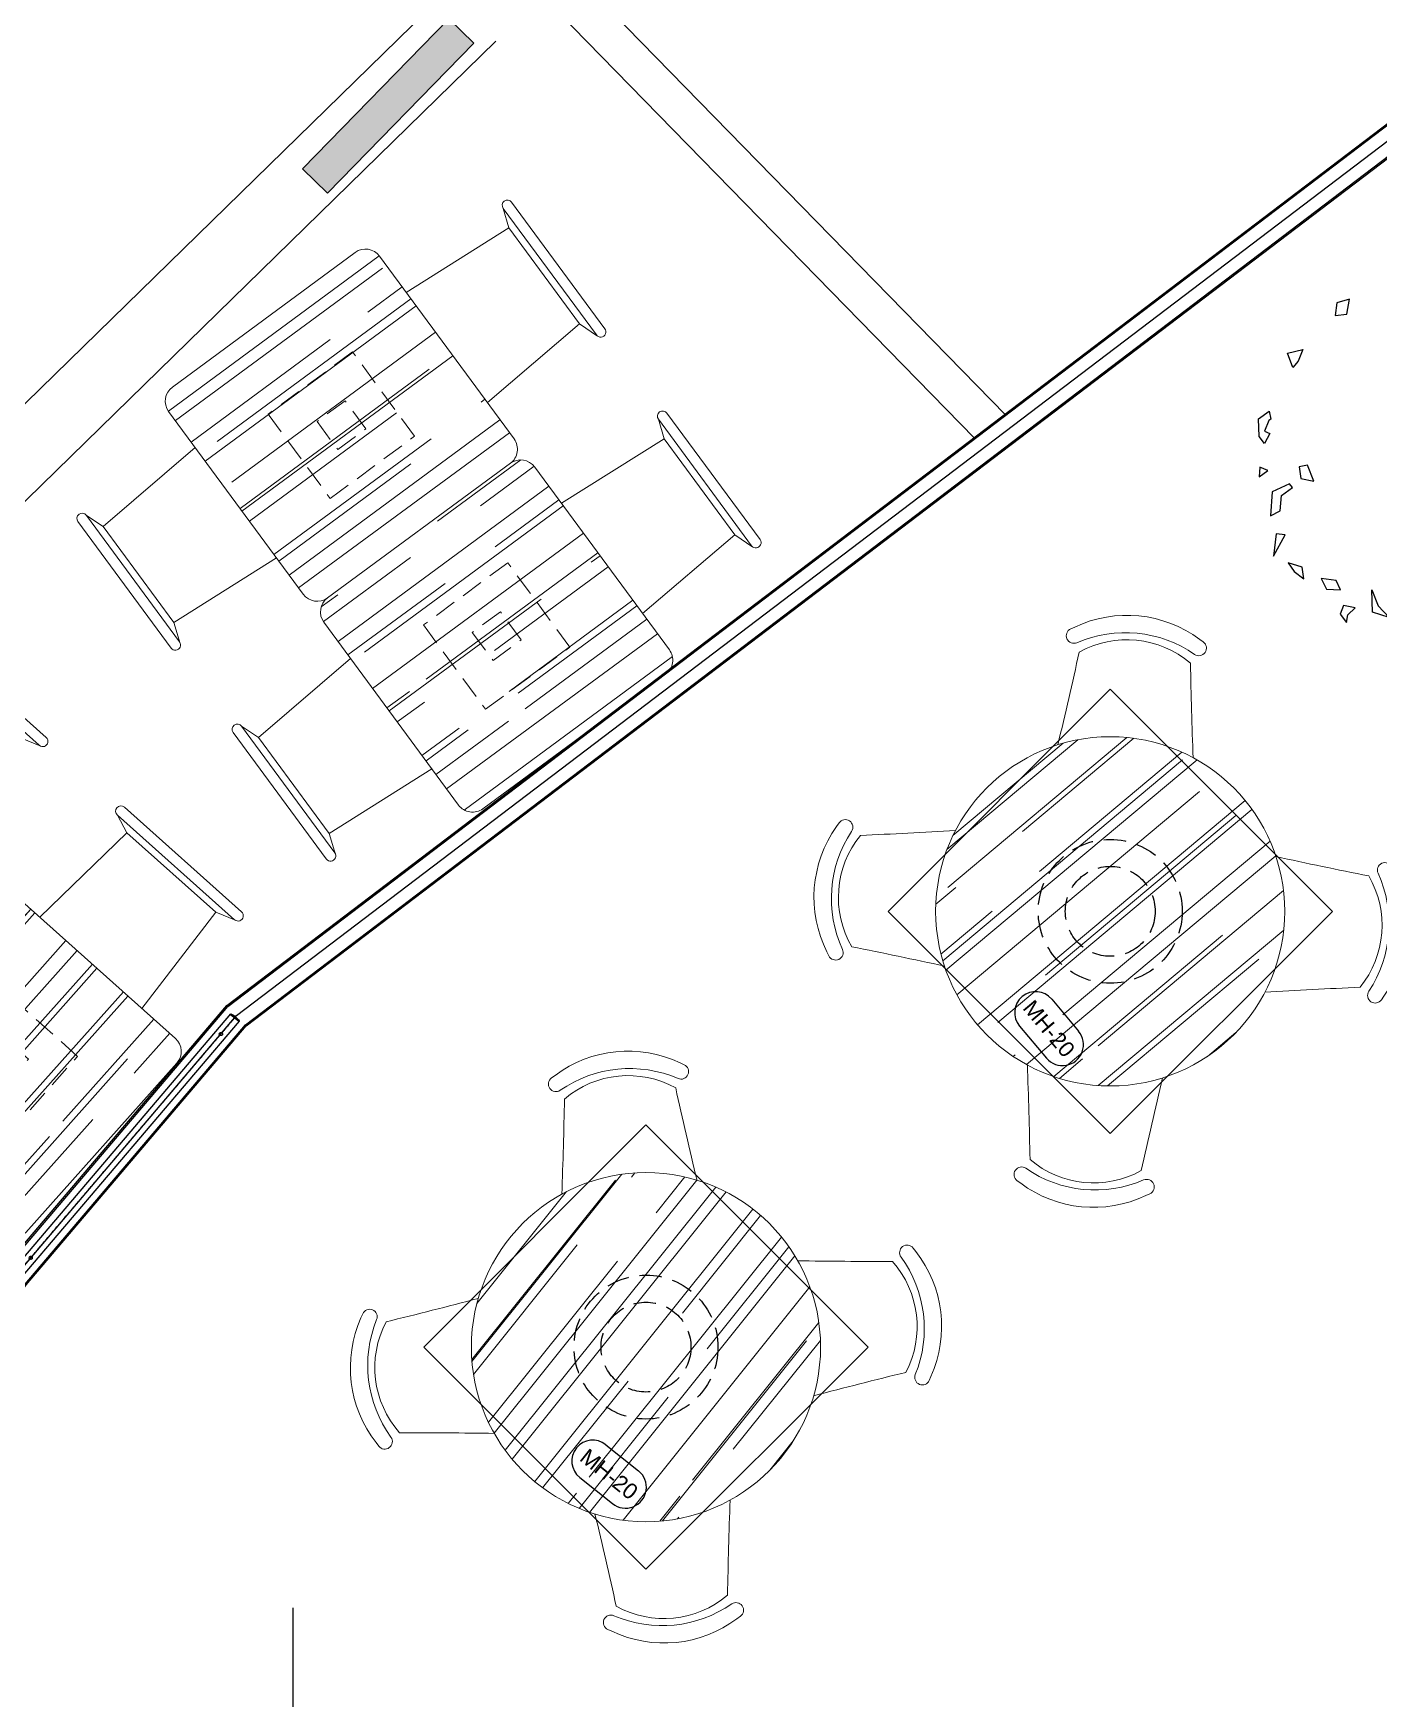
# Model space of a CAD drawing. Header units: millimetres. Extents: x 0 to 45949, y -31098 to 10954.
# Drawn here: x 33967 to 34352.3, y -6550.8 to -6073.8 of the extents above; entities that cross this region are included whole.
import ezdxf
from ezdxf import colors
from ezdxf.entities.mleader import LeaderData, LeaderLine
from ezdxf.enums import TextEntityAlignment as Align
from ezdxf.math import Vec2, Vec3

# ---------------------------------------------------------------- set-up
doc = ezdxf.new("R2010")
doc.units = ezdxf.units.MM
for name, pattern in [('14.022_PLAN_+56.00$0$14.022_A KATLAR$0$DASHED2', [0.375, 0.25, -0.125]), ('14.022_PLAN_+56.00$0$14.022_A KATLAR$0$MITTELLINIE', [0.6000000000000001, 0.5, -0.05, 0, -0.05]), ('14.022_TASIYICI_+56.00$0$DUZ', [0]), ('ACAD_ISO02W100', [15, 12, -3]), ('FP-M3-B5-GF$0$FP-M3-B5-GF$0$HIDDEN', [9.524999999999995, 6.349999999999998, -3.174999999999998])]:
    doc.linetypes.add(name, pattern=pattern)
for name, color, linetype in [('14.022_PLAN_+56.00$0$14.022_A KATLAR$0$3-0PN-GLS', 252, 'Continuous'), ('14.022_PLAN_+56.00$0$14.022_A KATLAR$0$Duenn', 252, 'Continuous'), ('14.022_PLAN_+56.00$0$14.022_A KATLAR$0$KAYAR-KAPI-CAM-İZİ', 130, '14.022_PLAN_+56.00$0$14.022_A KATLAR$0$DASHED2'), ('14.022_PLAN_+56.00$0$14.022_A KATLAR$0$Mittellinie', 252, '14.022_PLAN_+56.00$0$14.022_A KATLAR$0$MITTELLINIE'), ('14.022_TASIYICI_+56.00$0$YPM_STR_BA', 252, '14.022_TASIYICI_+56.00$0$DUZ'), ('14.022_TASIYICI_+56.00$0$YPM_STR_BAT', 252, 'Continuous'), ('A绿-1', 94, 'Continuous'), ('TARAMA', 252, 'Continuous')]:
    doc.layers.add(name, color=color, linetype=linetype)
doc.layers.add('14.022_TASIYICI_+56.00$0$YPM_STR_CROSS', color=252, linetype='Continuous', plot=False)
doc.layers.add('A_ALAN_BRUT', color=252, linetype='Continuous', lineweight=9)
doc.layers.add('MOBİLYA TEFRİŞ', color=35, linetype='Continuous', lineweight=15)
doc.styles.get("Standard").update_dxf_attribs({"font": 'arial.ttf'})

# ---------------------------------------------------------------- blocks, each defined once
blk = doc.blocks.new('971')
at = {"layer": '14.022_PLAN_+56.00$0$14.022_A KATLAR$0$3-0PN-GLS'}
blk.add_lwpolyline([(76661.80623069407, 17776.00557692619, -0.3320587523169231), (76661.8541650706, 17776.04135788766), (76758.40404545276, 17776.04134474825, -0.3320587523168907), (76758.45198153843, 17776.00556607669, -0.1451998767449979), (76758.45205626002, 17772.87712571057, -0.3320587523168909), (76758.40412188355, 17772.84134474917), (76661.85424150129, 17772.84135788853, -0.3320587523169245), (76661.8063054156, 17772.87713656012, -0.145199876744998)], format="xyb", close=True, dxfattribs=at)
at = {"layer": '14.022_PLAN_+56.00$0$14.022_A KATLAR$0$Duenn'}
for p, q in [((76662.02910526154, 17776.041362066), (76662.02918169231, 17772.84136206693)), ((76758.2291816925, 17772.84134057079), (76758.22910526172, 17776.04134056988))]:
    blk.add_line(p, q, dxfattribs=at)
at = {"layer": '14.022_PLAN_+56.00$0$14.022_A KATLAR$0$KAYAR-KAPI-CAM-İZİ', "lineweight": 25}
blk.add_point((76662.02914349886, 17774.44862895447), dxfattribs=at)
at = {"layer": '14.022_PLAN_+56.00$0$14.022_A KATLAR$0$Mittellinie'}
blk.add_line((76661.57914347707, 17774.4413513184), (76758.67914347707, 17774.44135131842), dxfattribs=at)
for centre in [(76668.07914347528, 17774.44150656839), (76752.17914347889, 17774.44119606844)]:
    blk.add_circle(centre, 0.45, dxfattribs=at)
blk = doc.blocks.new('xcvb')
at = {"layer": 'MOBİLYA TEFRİŞ', "linetype": 'Continuous'}
h = blk.add_hatch(dxfattribs=at)
h.set_pattern_fill('AR-RROOF', color=256, scale=0.7, angle=90)
h.set_pattern_definition([(90, (0, 0), (-17.77999999999999, 39.116), [266.7, -35.56, 88.89999999999999, -17.78]), (90, (-8.889999999999997, 23.6474), (-23.6474, -17.78), [53.34, -5.867399999999999, 106.68, -13.335]), (90, (-15.113, 8.89), (-11.91259999999999, 92.456), [142.24, -24.892, 71.11999999999999, -17.78])])
edge = h.paths.add_edge_path()
edge.add_arc((12122.84749945183, 1624.038697457756), 5, 180, 270)
edge.add_line((12122.84749945183, 1619.038697457756), (12187.84749945183, 1619.038697457756))
edge.add_arc((12187.84749945183, 1624.038697457756), 5, 270, 360)
edge.add_line((12192.84749945183, 1624.038697457756), (12192.84749945183, 1689.038697457756))
edge.add_arc((12187.84749945183, 1689.038697457756), 5, 0, 90)
edge.add_line((12187.84749945183, 1694.038697457756), (12122.84749945183, 1694.038697457756))
edge.add_arc((12122.84749945183, 1689.038697457756), 5, 90, 180)
edge.add_line((12117.84749945183, 1689.038697457756), (12117.84749945183, 1624.038697457756))
at = {"color": 252, "linetype": 'FP-M3-B5-GF$0$FP-M3-B5-GF$0$HIDDEN'}
for points in [[(12140.36154391376, 1641.538697457756), (12170.36154391376, 1641.538697457756), (12170.36154391376, 1671.538697457756), (12140.36154391376, 1671.538697457756)], [(12150.38027425037, 1651.548073594488), (12160.38027425037, 1651.548073594488), (12160.38027425037, 1661.548073594488), (12150.38027425037, 1661.548073594488)]]:
    blk.add_lwpolyline(points, close=True, dxfattribs=at)
at = {"layer": 'MOBİLYA TEFRİŞ'}
blk.add_lwpolyline([(12117.84749945183, 1624.038697457756, 0.414213562373095), (12122.84749945183, 1619.038697457756), (12187.84749945183, 1619.038697457756, 0.414213562373095), (12192.84749945183, 1624.038697457756), (12192.84749945183, 1689.038697457756, 0.414213562373095), (12187.84749945183, 1694.038697457756), (12122.84749945183, 1694.038697457756, 0.414213562373095), (12117.84749945183, 1689.038697457756)], format="xyb", close=True, dxfattribs=at)
blk = doc.blocks.new('MEŞE+GİYDİRME 75')
at = {"layer": 'MOBİLYA TEFRİŞ', "color": 252}
for p, q in [((19577.7277836683, 2823.686017501672), (19532.7277836683, 2823.686017501672)), ((19532.7277836683, 2823.686017501672), (19577.7277836683, 2823.686017501672)), ((19532.7277836683, 2820.686017501672), (19577.7277836683, 2820.686017501672)), ((19532.7277836683, 2820.686017501672), (19532.7277836683, 2820.686017501672)), ((19538.15904967556, 2818.686017501672), (19532.7277836683, 2820.686017501672)), ((19572.29651766103, 2818.686017501672), (19578.22540038054, 2820.770963577717)), ((19535.62097111194, 2784.051445854664), (19538.15904967556, 2818.686017501672)), ((19538.15904967556, 2818.686017501672), (19572.29651766103, 2818.686017501672)), ((19574.83459622466, 2784.051445854665), (19572.29651766103, 2818.686017501672)), ((19535.62097111194, 2709.051445854665), (19538.15904967556, 2674.416874207657)), ((19574.83459622466, 2709.051445854665), (19572.29651766103, 2674.416874207657)), ((19538.15904967556, 2674.416874207657), (19532.7277836683, 2672.416874207657)), ((19532.7277836683, 2672.416874207657), (19577.7277836683, 2672.416874207657)), ((19532.7277836683, 2672.416874207657), (19532.7277836683, 2672.416874207657)), ((19538.15904967556, 2674.416874207657), (19572.29651766103, 2674.416874207657)), ((19572.29651766103, 2674.416874207657), (19578.22540038054, 2672.331928131612)), ((19577.7277836683, 2669.416874207657), (19532.7277836683, 2669.416874207657)), ((19532.7277836683, 2669.416874207657), (19577.7277836683, 2669.416874207657))]:
    blk.add_line(p, q, dxfattribs=at)
for centre, start, end in [((19532.7277836683, 2822.186017501672), 90, 270), ((19577.7277836683, 2822.186017501672), 270, 90), ((19532.7277836683, 2670.916874207657), 90, 270), ((19577.7277836683, 2670.916874207657), 270, 90)]:
    blk.add_arc(centre, 1.5, start, end, dxfattribs=at)
at = {"color": 1, "linetype": 'ACAD_ISO02W100', "lineweight": 100}
blk.add_blockref('xcvb', (7399.88028421647, 1090.012748396909), dxfattribs=at)
blk = doc.blocks.new('_TagSlot')
at = {"color": 0, "linetype": 'ByBlock', "lineweight": -2, "transparency": 16777216}
for p, q in [((-4, 4), (4, 4)), ((-4, -4), (4, -4))]:
    blk.add_line(p, q, dxfattribs=at)
for centre, start, end in [((-4, 0), 90, 270), ((4, 0), 270, 90)]:
    blk.add_arc(centre, 4, start, end, dxfattribs=at)
at = {"layer": 'MOBİLYA TEFRİŞ', "color": 0, "transparency": 16777216}
blk.add_attdef('TAGNUMBER', text='', height=3, dxfattribs=at).set_placement((0, -1.5), align=Align.CENTER)
blk = doc.blocks.new('ghh')
at = {"layer": 'MOBİLYA TEFRİŞ'}
for p, q in [((172334.053970206, -96715.03459388381), (172334.3787411564, -96713.82609661158)), ((172307.3538180379, -96740.77691794396), (172308.5632024908, -96740.45546643557))]:
    blk.add_line(p, q, dxfattribs=at)
for centre, radius, start, end in [((173829.4363318606, -95536.5716787008), 1906.741002341283, 217.219831617835, 218.0385879401357), ((172300.0539123537, -96706.43191604232), 28.10000000000982, 280.213291007744, 349.6293895528012), ((172332.2886318343, -96713.26440168137), 2.164268507541633, 344.9577604366904, 163.9759459425896), ((172296.6644626801, -96703.03314701363), 34.90000000001282, 285.8667360843138, 343.9759442824517), ((172300.1951394235, -96706.5735314185), 34.90000000001918, 283.8731182867847, 345.9695622737802), ((171125.9988002909, -98232.59643989084), 1906.741002342591, 51.80409262048045, 52.62122917587266), ((172306.7978641192, -96738.68527423314), 2.164268507548997, 105.8667377439555, 284.8849020525477)]:
    blk.add_arc(centre, radius, start, end, dxfattribs=at)
blk = doc.blocks.new('011')
at = {"layer": 'A绿-1', "color": 0}
for p, q in [((-233.4399849270121, 983.3385487060259), (-145.2215263192193, 974.6547489183504)), ((-182.3531852353481, 943.765363077815), (-233.4399849270121, 983.3385487060259)), ((-145.2215263192193, 974.6547489183504), (-102.9837694318849, 912.5689595050972)), ((-5.440842659852933, 991.1887462901577), (15.04766537802061, 1022.121990965057)), ((47.27917163376696, 976.9645646995705), (-5.440842659852933, 991.1887462901577)), ((15.04766537802061, 1022.121990965057), (67.76774634054163, 1007.897978992623)), ((67.76774634054163, 1007.897978992623), (47.27917163376696, 976.9645646995705)), ((256.4231476786081, 979.2304716446815), (225.4524851836031, 900.4353828600033)), ((284.7058412969927, 987.6070274134618), (256.4231476786081, 979.2304716446815)), ((371.8699091307935, 933.8537515949429), (284.7058412969927, 987.6070274134618)), ((-160.1282021785155, 915.5366029160796), (-182.3531852353481, 943.765363077815)), ((-102.9837694318849, 912.5689595050972), (-160.1282021785155, 915.5366029160796)), ((25.15727937576594, 920.6823826559521), (141.1829252006137, 855.5849709932008)), ((104.0513341316837, 824.695558485073), (25.15727937576594, 920.6823826559521)), ((225.4524851836031, 900.4353828600033), (251.5229695754242, 903.1836695389502)), ((251.5229695754242, 903.1836695389502), (283.6514856248978, 942.5373417631417)), ((283.6514856248978, 942.5373417631417), (332.5262275681016, 897.3360233287312)), ((332.5262275681016, 897.3360233287312), (371.8699091307935, 933.8537515949429)), ((-602.1712792683975, 829.3738058972085), (-612.0744391009794, 761.7912268396176)), ((-536.1780762847629, 848.9190692272896), (-602.1712792683975, 829.3738058972085)), ((-550.5058241885272, 770.0800186590495), (-536.1780762847629, 848.9190692272896)), ((156.2956752803875, 745.6810789671945), (104.0513341316837, 824.695558485073)), ((141.1829252006137, 855.5849709932008), (156.2956752803875, 745.6810789671945)), ((577.374584756908, 736.1203280503687), (601.1300308532082, 817.7513807937066)), ((601.1300308532082, 817.7513807937066), (656.0620847551618, 809.1555349618575)), ((656.0620847551618, 809.1555349618575), (678.8660624365439, 761.2060398522663)), ((-612.0744391009794, 761.7912268396176), (-550.5058241885272, 770.0800186590495)), ((414.2111650788574, 787.2566636851479), (374.2881326935021, 770.4598103715834)), ((374.2881326935021, 770.4598103715834), (382.661507959303, 728.182309848271)), ((382.661507959303, 728.182309848271), (414.2111650788574, 787.2566636851479)), ((605.1816725596436, 679.7063636052262), (577.374584756908, 736.1203280503687)), ((685.0268892395543, 713.3004035770828), (605.1816725596436, 679.7063636052262)), ((678.8660624365439, 761.2060398522663), (685.0268892395543, 713.3004035770828)), ((464.2432359384838, 702.61393907827), (539.1886391942389, 660.1610336061858)), ((529.8641347498051, 572.857852938665), (464.2432359384838, 702.61393907827)), ((539.1886391942389, 660.1610336061858), (571.5234058669885, 530.4925984663932)), ((-865.3590016500675, 562.4499127148192), (-782.7228640745743, 581.9512651467703)), ((-836.9730688402778, 486.3153308762703), (-865.3590016500675, 562.4499127148192)), ((-782.7228640745743, 581.9512651467703), (-807.0569388914737, 520.0408818606229)), ((571.5234058669885, 530.4925984663932), (529.8641347498051, 572.857852938665)), ((688.4999422268593, 594.9761576166966), (672.4357193040196, 575.299111885095)), ((672.4357193040196, 575.299111885095), (699.0852904320345, 558.3268232340051)), ((699.0852904320345, 558.3268232340051), (688.4999422268593, 594.9761576166966)), ((834.4340150886565, 546.0302110078519), (797.0371765935561, 457.1756295871528)), ((868.2510056218598, 468.4137482557562), (834.4340150886565, 546.0302110078519)), ((-807.0569388914737, 520.0408818606229), (-836.9730688402778, 486.3153308762703)), ((797.0371765935561, 457.1756295871528), (844.6525115933619, 444.9388637827651)), ((844.6525115933619, 444.9388637827651), (842.6540048587485, 391.2968664445361)), ((918.4204725606251, 430.9043880565368), (868.2510056218598, 468.4137482557562)), ((395.8716344849672, 359.1170031598922), (428.5791112352745, 378.7499537699769)), ((439.743114828656, 322.3800177774028), (395.8716344849672, 359.1170031598922)), ((422.4179451959208, 426.6557233830717), (490.7265511541045, 367.3180773105632)), ((428.5791112352745, 378.7499537699769), (422.4179451959208, 426.6557233830717)), ((490.7265511541045, 367.3180773105632), (439.743114828656, 322.3800177774028)), ((719.2014276286936, 439.958548821116), (700.4493946098373, 349.8632993095307)), ((762.5971737648943, 338.4312895121511), (719.2014276286936, 439.958548821116)), ((842.6540048587485, 391.2968664445361), (918.4204725606251, 430.9043880565368)), ((978.8921690443531, 362.8035186201087), (902.3462479969603, 351.3401107264508)), ((941.133339775668, 242.9072554174272), (978.8921690443531, 362.8035186201087)), ((700.4493946098373, 349.8632993095307), (762.5971737648943, 338.4312895121511)), ((843.3488770733238, 292.6532480830865), (827.2748887966736, 213.0890737022019)), ((869.9195774163236, 231.66930636693), (843.3488770733238, 292.6532480830865)), ((902.3462479969603, 351.3401107264508), (897.9323111988488, 303.2422870668634)), ((897.9323111988488, 303.2422870668634), (941.133339775668, 242.9072554174272)), ((-1019.157868248527, 213.5437860881575), (-960.9589792373008, 255.6459846118087)), ((-1014.051600659266, 120.5685441653986), (-1019.157868248527, 213.5437860881575)), ((-964.2258143465151, 204.9479402563011), (-986.347639935615, 148.6659278308362)), ((-952.585943207785, 213.3686174264512), (-964.2258143465151, 204.9479402563011)), ((-960.9589792373008, 255.6459846118087), (-952.585943207785, 213.3686174264512)), ((667.3697166364291, 180.9287629426472), (631.2924473158782, 195.1090494186283)), ((631.2924473158782, 195.1090494186283), (639.086827957246, 172.552283843168)), ((639.086827957246, 172.552283843168), (667.3697166364291, 180.9287629426472)), ((827.2748887966736, 213.0890737022019), (889.5214334920165, 147.8596569203219)), ((903.4586857326212, 193.5104605775705), (869.9195774163236, 231.66930636693)), ((889.5214334920165, 147.8596569203219), (903.4586857326212, 193.5104605775705)), ((967.7040401186096, 181.9233137012343), (951.3514607638353, 141.8164474355217)), ((1005.934422315273, 152.4052805208994), (967.7040401186096, 181.9233137012343)), ((-986.8232711938326, 83.87541761730608), (-1014.051600659266, 120.5685441653986)), ((-957.485926250054, 137.3217386514225), (-986.8232711938326, 83.87541761730608)), ((-986.347639935615, 148.6659278308362), (-957.485926250054, 137.3217386514225)), ((835.2166571135749, 97.81347943953006), (785.6034271827084, 56.40781161170162)), ((893.0497071963619, -15.51413062696156), (835.2166571135749, 97.81347943953006)), ((951.3514607638353, 141.8164474355217), (977.6437396468245, 120.2897471655378)), ((975.6453358613071, 66.64751354019972), (1030.089559256914, 96.96517324708111)), ((977.6437396468245, 120.2897471655378), (1005.934422315273, 152.4052805208994)), ((1030.089559256914, 96.96517324708111), (1018.846328157873, 6.312887796018913)), ((-0.9359253415022977, 27.75362535876775), (-2.569464667758439, 2.404592296959891)), ((-2.569464667758439, 2.404592296959891), (23.50116154295392, 5.153214878770086)), ((20.13149555062409, 38.96622597266105), (-0.9359253415022977, 27.75362535876775)), ((23.50116154295392, 5.153214878770086), (20.13149555062409, 38.96622597266105)), ((360.7862681191182, 15.5321799546), (418.9851371296099, 57.63432759283023)), ((388.5932816403219, -40.88147526765533), (360.7862681191182, 15.5321799546)), ((447.8468508151709, 46.29013841341293), (404.0785842202022, -1.484003811085131)), ((418.9851371296099, 57.63432759283023), (447.8468508151709, 46.29013841341293)), ((593.2097755040159, 34.63878002378624), (592.1552496246877, -10.43074081470331)), ((614.2771285489434, 45.85140730526837), (593.2097755040159, 34.63878002378624)), ((634.868877003144, -7.726407779533474), (614.2771285489434, 45.85140730526837)), ((785.6034271827084, 56.40781161170162), (783.8833285743021, -36.69146109635403)), ((833.7746170070604, -34.74345993838506), (843.0194509875146, 2.266608849153272)), ((843.0194509875146, 2.266608849153272), (893.0497071963619, -15.51413062696156)), ((947.3544472945505, 34.53245275904555), (949.4918618031661, 68.44555680687336)), ((1018.846328157873, 6.312887796018913), (947.3544472945505, 34.53245275904555)), ((949.4918618031661, 68.44555680687336), (975.6453358613071, 66.64751354019972)), ((-1011.632937267714, -42.8253741115077), (-1014.899705707969, -93.52324884891277)), ((-1014.899705707969, -93.52324884891277), (-968.3404515484581, -59.8416245461558)), ((-968.3404515484581, -59.8416245461558), (-1011.632937267714, -42.8253741115077)), ((-757.5632184970309, -32.22673023065727), (-802.4891551053734, -40.55958678285242)), ((-802.4891551053734, -40.55958678285242), (-793.5371244513663, -102.5576889160511)), ((-724.1738926104154, -116.8255597228926), (-757.5632184970309, -32.22673023065727)), ((415.8215557705262, -77.57474259881565), (388.5932816403219, -40.88147526765533)), ((404.0785842202022, -1.484003811085131), (415.8215557705262, -77.57474259881565)), ((592.1552496246877, -10.43074081470331), (634.868877003144, -7.726407779533474)), ((783.8833285743021, -36.69146109635403), (833.7746170070604, -34.74345993838506)), ((860.2058836667566, -75.9988499570245), (843.8533509802073, -116.1055974900519)), ((917.4827367429389, -110.4113302255646), (860.2058836667566, -75.9988499570245)), ((948.1886531890486, -83.83997172714953), (966.8174985455116, -29.54853968424868)), ((971.9267667985405, -80.09416241131112), (948.1886531890486, -83.83997172714953)), ((966.8174985455116, -29.54853968424868), (1043.418335093127, -108.313526189173)), ((1000.634589082096, -107.1647480091051), (971.9267667985405, -80.09416241131112)), ((-946.0122747434652, -172.5815632003141), (-954.1787899389747, -299.3262137635393)), ((-854.5271506446297, -130.5672519635737), (-946.0122747434652, -172.5815632003141)), ((-895.5044030073914, -192.433844262574), (-837.3054110470111, -150.331882026032)), ((-837.3054110470111, -150.331882026032), (-854.5271506446297, -130.5672519635737)), ((-793.5371244513663, -102.5576889160511), (-724.1738926104154, -116.8255597228926)), ((282.2017655831878, -142.014206627653), (283.2563981328276, -96.94441440010269)), ((317.7000602799235, -136.473707270361), (282.2017655831878, -142.014206627653)), ((283.2563981328276, -96.94441440010269), (319.3336674533784, -111.1247008760838)), ((319.3336674533784, -111.1247008760838), (317.7000602799235, -136.473707270361)), ((550.1235676648794, -117.3671072011275), (481.3393437822233, -122.8199374185351)), ((481.3393437822233, -122.8199374185351), (516.3620805565151, -182.0697616948346)), ((573.5065333038219, -185.0373542203888), (550.1235676648794, -117.3671072011275)), ((723.1906026948709, -100.921199479686), (677.210079259472, -154.3232337238951)), ((677.210079259472, -154.3232337238951), (687.7955617482658, -190.97272467312)), ((687.7955617482658, -190.97272467312), (767.6405828091083, -157.3786841833498)), ((767.6405828091083, -157.3786841833498), (723.1906026948709, -100.921199479686)), ((843.8533509802073, -116.1055974900519), (891.7465452504694, -167.7995404282447)), ((891.7465452504694, -167.7995404282447), (917.4827367429389, -110.4113302255646)), ((967.5123240918037, -128.1922767783799), (1000.634589082096, -107.1647480091051)), ((1017.681980649417, -165.701652761134), (967.5123240918037, -128.1922767783799)), ((1043.418335093127, -108.313526189173), (1017.681980649417, -165.701652761134)), ((-902.6165952761658, -274.1089921273742), (-895.5044030073914, -192.433844262574)), ((516.3620805565151, -182.0697616948346), (573.5065333038219, -185.0373542203888)), ((687.31971125782, -255.7627962360821), (603.0501361269853, -300.6132217312625)), ((749.4674770790734, -267.1948399571047), (687.31971125782, -255.7627962360821)), ((784.3867438168963, -241.9336904610464), (804.3997339336784, -275.7906676488419)), ((850.9589480918366, -242.109145116985), (784.3867438168963, -241.9336904610464)), ((880.9783251238405, -292.8946369305413), (850.9589480918366, -242.109145116985)), ((1032.874297839648, -203.1499949530844), (943.6015245844028, -239.5361750086413)), ((943.6015245844028, -239.5361750086413), (968.6178224416799, -281.8576169612934)), ((1001.903637344658, -281.9450786492453), (1032.874297839648, -203.1499949530844)), ((-954.1787899389747, -299.3262137635393), (-902.6165952761658, -274.1089921273742)), ((388.3241425484302, -274.6940761655824), (269.7139494012226, -364.5262697285507)), ((273.0837419714662, -398.3395068146201), (361.199006831157, -322.5121281099127)), ((361.199006831157, -322.5121281099127), (413.4433535862481, -401.5264140088111)), ((472.6969047604944, -314.3548461246537), (388.3241425484302, -274.6940761655824)), ((413.4433535862481, -401.5264140088111), (472.6969047604944, -314.3548461246537)), ((603.0501361269853, -300.6132217312625), (609.7899175531347, -368.2396947251545)), ((609.7899175531347, -368.2396947251545), (672.4131650152849, -314.8811106782196)), ((672.4131650152849, -314.8811106782196), (719.6545342114987, -385.4315863957163)), ((719.6545342114987, -385.4315863957163), (782.8567762981402, -351.7937372965898)), ((782.8567762981402, -351.7937372965898), (749.4674770790734, -267.1948399571047)), ((804.3997339336784, -275.7906676488419), (880.9783251238405, -292.8946369305413)), ((968.6178224416799, -281.8576169612934), (929.273831349099, -318.3750864900176)), ((929.273831349099, -318.3750864900176), (1010.855782281607, -343.9433882344747)), ((1010.855782281607, -343.9433882344747), (1001.903637344658, -281.9450786492453)), ((-925.2140521235415, -395.1815147664202), (-938.3840833456488, -513.4617322742924)), ((-938.3840833456488, -513.4617322742924), (-877.4971479512751, -400.9412270214598)), ((-877.4971479512751, -400.9412270214598), (-925.2140521235415, -395.1815147664202)), ((108.2868351240177, -372.5518722614506), (56.7245071232901, -397.7694331338644)), ((56.7245071232901, -397.7694331338644), (57.88215713598765, -437.2107696916137)), ((57.88215713598765, -437.2107696916137), (97.80478361604037, -420.4139526582876)), ((97.80478361604037, -420.4139526582876), (140.5184443289763, -417.7095348140392)), ((140.5184443289763, -417.7095348140392), (108.2868351240177, -372.5518722614506)), ((269.7139494012226, -364.5262697285507), (273.0837419714662, -398.3395068146201)), ((378.5240068457206, -426.7877670466332), (332.543644361489, -480.189890010126)), ((389.688246726233, -483.1576000900677), (378.5240068457206, -426.7877670466332)), ((546.5875125153107, -401.8774601935074), (496.6584657855565, -401.7458474101404)), ((496.6584657855565, -401.7458474101404), (537.738742278365, -424.3903669345673)), ((537.738742278365, -424.3903669345673), (588.2469532506657, -444.242781334724)), ((588.2469532506657, -444.242781334724), (546.5875125153107, -401.8774601935074)), ((792.3874556734809, -433.5124580015618), (790.2784401950776, -523.6519055837634)), ((860.0138799259439, -388.6181736720318), (792.3874556734809, -433.5124580015618)), ((835.6797717745649, -450.5286417672542), (860.0138799259439, -388.6181736720318)), ((906.0975361616584, -419.7269747737701), (893.9820241519483, -492.9376884049743)), ((893.9820241519483, -492.9376884049743), (1005.460862781678, -434.8580514264613)), ((943.2291684102966, -388.8376567804844), (906.0975361616584, -419.7269747737701)), ((1005.460862781678, -434.8580514264613), (943.2291684102966, -388.8376567804844)), ((-286.6182656066376, -444.7540644931323), (-317.1131657194928, -458.7584987803348)), ((-317.1131657194928, -458.7584987803348), (-268.8175473106676, -484.2390315984958)), ((-268.8175473106676, -484.2390315984958), (-286.6182656066376, -444.7540644931323)), ((288.1967023776961, -508.2434815101151), (260.4928083229461, -536.3406955574465)), ((329.855803876766, -550.6086693134857), (288.1967023776961, -508.2434815101151)), ((332.543644361489, -480.189890010126), (403.0645624953322, -533.8995032799794)), ((490.1251651921193, -503.14149393568), (389.688246726233, -483.1576000900677)), ((403.0645624953322, -533.8995032799794), (490.1251651921193, -503.14149393568)), ((652.131104475644, -514.8365596816766), (585.0835118963732, -579.4514953282851)), ((716.4910928572062, -520.6403003892301), (652.131104475644, -514.8365596816766)), ((677.2502488444443, -641.6690671430697), (716.4910928572062, -520.6403003892301)), ((790.2784401950776, -523.6519055837634), (832.4132759016356, -501.2268194606695)), ((832.4132759016356, -501.2268194606695), (835.6797717745649, -450.5286417672542)), ((-786.8602985191974, -573.0186421300314), (-861.2265375323477, -550.2865382746968)), ((-861.2265375323477, -550.2865382746968), (-828.9952675636741, -595.4440674894358)), ((-828.9952675636741, -595.4440674894358), (-777.9081649160362, -635.0169805503465)), ((-777.9081649160362, -635.0169805503465), (-786.8602985191974, -573.0186421300314)), ((-135.5700759008178, -569.1013029438691), (-217.1520062434138, -543.5330484568112)), ((-217.1520062434138, -543.5330484568112), (-181.5504553468782, -622.5034192404673)), ((-76.79242855223129, -546.7199423172206), (-135.5700759008178, -569.1013029438691)), ((-60.04601725685643, -631.2748100258905), (-76.79242855223129, -546.7199423172206)), ((260.4928083229461, -536.3406955574465), (278.2932033087709, -575.8259272298419)), ((278.2932033087709, -575.8259272298419), (329.855803876766, -550.6086693134857)), ((350.4477419497562, -604.1865001818078), (481.3795887031592, -610.1655791692137)), ((377.6759017970762, -640.8795600609446), (350.4477419497562, -604.1865001818078)), ((481.3795887031592, -610.1655791692137), (377.6759017970762, -640.8795600609446)), ((585.0835118963732, -579.4514953282851), (621.739369936171, -613.3525530323168)), ((621.739369936171, -613.3525530323168), (654.4465074501932, -593.7194690842734)), ((654.4465074501932, -593.7194690842734), (677.2502488444443, -641.6690671430697)), ((869.6478559985408, -554.8483091564813), (829.7252295184298, -571.6451261897964)), ((829.7252295184298, -571.6451261897964), (833.0951917068451, -605.4584299448725)), ((833.0951917068451, -605.4584299448725), (875.8087494705687, -602.7537758135659)), ((875.8087494705687, -602.7537758135659), (869.6478559985408, -554.8483091564813)), ((-606.4749696254148, -643.9196744962173), (-685.265693760477, -632.4442784386556)), ((-685.265693760477, -632.4442784386556), (-657.4584059508052, -688.8577340293778)), ((-657.4584059508052, -688.8577340293778), (-583.6709895874374, -691.8695621772276)), ((-583.6709895874374, -691.8695621772276), (-606.4749696254148, -643.9196744962173)), ((-413.7675461183535, -810.6321527520595), (-417.2405809654738, -692.3081097442591)), ((-417.2405809654738, -692.3081097442591), (-383.8514937225846, -776.9066496142659)), ((-181.5504553468782, -622.5034192404673), (-60.04601725685643, -631.2748100258905)), ((196.8146024087328, -634.7689045703701), (89.74118960130727, -631.6694787578708)), ((89.74118960130727, -631.6694787578708), (129.1880152049707, -679.6631052691228)), ((129.1880152049707, -679.6631052691228), (173.5351934759528, -651.6094108199395)), ((173.5351934759528, -651.6094108199395), (267.3358901675674, -688.4780756547552)), ((267.3358901675674, -688.4780756547552), (196.8146024087328, -634.7689045703701)), ((333.9076152013731, -688.6537531708709), (288.0306827523164, -826.5669516775924)), ((377.7790955451201, -725.3907385533603), (333.9076152013731, -688.6537531708709)), ((394.4219071871485, -725.4344640498603), (469.2640500259004, -683.3763606476314)), ((469.2640500259004, -683.3763606476314), (453.8819125264999, -807.285083532388)), ((571.3345889989869, -678.0112141754253), (568.6468818521244, -748.4296542424636)), ((611.2572154789814, -661.2143971420992), (571.3345889989869, -678.0112141754253)), ((627.4243958627922, -726.0486328521292), (611.2572154789814, -661.2143971420992)), ((667.9257444000104, -728.9722478105905), (719.4883449680055, -703.7549898942343)), ((719.4883449680055, -703.7549898942343), (717.9579848778667, -813.6150390863841)), ((751.0378991383477, -644.6803997702955), (776.5295839665341, -622.2114548127865)), ((781.6358515557949, -715.186696735549), (751.0378991383477, -644.6803997702955)), ((776.5295839665341, -622.2114548127865), (793.7515598512255, -641.9759819260435)), ((853.6867905435502, -659.036127475294), (781.6358515557949, -715.186696735549)), ((793.7515598512255, -641.9759819260435), (853.6867905435502, -659.036127475294)), ((-566.9246303558466, -776.4242135994828), (-584.6222374987556, -821.4501966997559)), ((-504.776968755119, -787.8563730143214), (-566.9246303558466, -776.4242135994828)), ((-544.120702381595, -824.373884994071), (-504.776968755119, -787.8563730143214)), ((-383.8514937225846, -776.9066496142659), (-324.9703303514398, -839.0365941510463)), ((-230.6943392812391, -811.1150080058433), (-205.7813461215119, -768.9250555331819)), ((-205.7813461215119, -768.9250555331819), (-164.7010696287034, -791.5695750576087)), ((-164.7010696287034, -791.5695750576087), (-204.0449377713958, -828.0872299879848)), ((-92.546870223945, -819.9300146716705), (-134.7847967293928, -757.844158589458)), ((-134.7847967293928, -757.844158589458), (-74.84932974993717, -774.9042011895508)), ((-74.84932974993717, -774.9042011895508), (16.15982385439565, -797.680266828429)), ((131.5034848484793, -758.5458450536171), (104.3785187493195, -806.3639636668995)), ((129.3946027079946, -848.6849533996065), (229.7285999930464, -784.1579717088716)), ((229.7285999930464, -784.1579717088716), (131.5034848484793, -758.5458450536171)), ((288.0306827523164, -826.5669516775924), (360.6602771282778, -790.1369840273182)), ((360.6602771282778, -790.1369840273182), (377.7790955451201, -725.3907385533603)), ((375.0912187800859, -795.8091119514975), (394.4219071871485, -725.4344640498603)), ((584.8138926177635, -813.2638232835307), (543.1546577807167, -770.8989747164742)), ((543.1546577807167, -770.8989747164742), (554.8978256167611, -846.9897123258561)), ((568.6468818521244, -748.4296542424636), (627.4243958627922, -726.0486328521292)), ((659.1801679110504, -835.996333044066), (650.2282039260608, -773.9980612927102)), ((650.2282039260608, -773.9980612927102), (688.5176824730006, -782.5500786789125)), ((687.3600324603613, -743.1087421211269), (667.9257444000104, -728.9722478105905)), ((688.5176824730006, -782.5500786789125), (687.3600324603613, -743.1087421211269)), ((-584.6222374987556, -821.4501966997559), (-552.3908160520368, -866.6075896308103)), ((-552.3908160520368, -866.6075896308103), (-544.120702381595, -824.373884994071)), ((-324.9703303514398, -839.0365941510463), (-413.7675461183535, -810.6321527520595)), ((-204.0449377713958, -828.0872299879848), (-230.6943392812391, -811.1150080058433)), ((16.15982385439565, -797.680266828429), (-92.546870223945, -819.9300146716705)), ((43.96714794426225, -854.0941283243665), (19.05428812239552, -896.2837415607173)), ((75.04107085632859, -859.8100484139541), (43.96714794426225, -854.0941283243665)), ((76.19878753792727, -899.2512153535899), (75.04107085632859, -859.8100484139541)), ((104.3785187493195, -806.3639636668995), (129.3946027079946, -848.6849533996065)), ((320.2621890081209, -871.7243779431155), (298.1402300811023, -928.0067296048437)), ((298.1402300811023, -928.0067296048437), (341.9083470586338, -880.2324698259581)), ((364.6092339411261, -843.6710227301919), (320.2621890081209, -871.7243779431155)), ((341.9083470586338, -880.2324698259581), (396.8407401969307, -888.8284489957259)), ((396.8407401969307, -888.8284489957259), (364.6092339411261, -843.6710227301919)), ((505.5475009441725, -866.57853153428), (375.0912187800859, -795.8091119514975)), ((453.8819125264999, -807.285083532388), (505.5475009441725, -866.57853153428)), ((554.8978256167611, -846.9897123258561), (602.6147964579286, -852.7492549627859)), ((602.6147964579286, -852.7492549627859), (584.8138926177635, -813.2638232835307)), ((717.9579848778667, -813.6150390863841), (659.1801679110504, -835.996333044066)), ((-248.8675472937757, -920.9309257963214), (-305.4332386647584, -937.6841136154544)), ((-305.4332386647584, -937.6841136154544), (-294.8478734977543, -974.3334546650331)), ((-228.2756092207273, -974.5087566646434), (-248.8675472937757, -920.9309257963214)), ((-109.0865243981243, -904.3970617624218), (-153.4336360001471, -932.4505865934552)), ((-153.4336360001471, -932.4505865934552), (-126.2054761528852, -969.143646472643)), ((-126.2054761528852, -969.143646472643), (-53.57547587173758, -932.7136425420758)), ((-53.57547587173758, -932.7136425420758), (-109.0865243981243, -904.3970617624218)), ((19.05428812239552, -896.2837415607173), (41.27920451032696, -924.5126713406062)), ((41.27920451032696, -924.5126713406062), (76.19878753792727, -899.2512153535899)), ((146.1407777162385, -933.2399240574232), (188.2755467538373, -910.8150075524827)), ((185.5876033198438, -981.2335505687224), (146.1407777162385, -933.2399240574232)), ((232.1468574794126, -947.5519262659727), (185.5876033198438, -981.2335505687224)), ((188.2755467538373, -910.8150075524827), (219.3494696658454, -916.5309276420703)), ((219.3494696658454, -916.5309276420703), (232.1468574794126, -947.5519262659727)), ((336.5326298089349, -1021.069622527415), (410.7958446920966, -959.2906145592642)), ((391.3619321482256, -945.1546594918545), (347.0145479789353, -973.2078813668741)), ((410.7958446920966, -959.2906145592642), (391.3619321482256, -945.1546594918545)), ((449.5608211594517, -903.0524609681597), (434.6544178674812, -962.170909926499)), ((434.6544178674812, -962.170909926499), (502.2810717401444, -917.2765396095856)), ((480.0557494470268, -889.0476461099388), (449.5608211594517, -903.0524609681597)), ((502.2810717401444, -917.2765396095856), (480.0557494470268, -889.0476461099388)), ((-294.8478734977543, -974.3334546650331), (-228.2756092207273, -974.5087566646434)), ((-68.4820487818215, -991.8320248314667), (-152.7517868638388, -1036.682366695823)), ((-152.7517868638388, -1036.682366695823), (-62.32122197881108, -1039.73766110665)), ((3.093222667404916, -1000.471559879523), (-68.4820487818215, -991.8320248314667)), ((-62.32122197881108, -1039.73766110665), (3.093222667404916, -1000.471559879523)), ((100.160518181161, -986.6422833080287), (58.02537951857084, -1009.067641998481)), ((58.02537951857084, -1009.067641998481), (71.98075658112066, -1079.530110518037)), ((71.98075658112066, -1079.530110518037), (120.1732920115464, -1020.499312559543)), ((120.1732920115464, -1020.499312559543), (100.160518181161, -986.6422833080287)), ((347.0145479789353, -973.2078813668741), (336.5326298089349, -1021.069622527415))]:
    blk.add_line(p, q, dxfattribs=at)
blk = doc.blocks.new('14.022_TASIYICI_+56.00$0$AWG-kolon-80x80')
at = {"layer": '14.022_TASIYICI_+56.00$0$YPM_STR_BAT'}
blk.add_hatch(color=256, dxfattribs=at).paths.add_polyline_path([(-40, 40), (40, 40), (40, -40), (-40, -40)])
at = {"layer": '14.022_TASIYICI_+56.00$0$YPM_STR_BA'}
blk.add_lwpolyline([(-40, 40), (40, 40), (40, -40), (-40, -40)], close=True, dxfattribs=at)
at = {"layer": '14.022_TASIYICI_+56.00$0$YPM_STR_CROSS'}
for points in [[(0, 70), (0, -70)], [(-70, 0), (70, 0)]]:
    blk.add_lwpolyline(points, dxfattribs=at)
blk = doc.blocks.new('defgbh')
at = {"layer": 'MOBİLYA TEFRİŞ'}
h = blk.add_hatch(dxfattribs=at)
h.set_pattern_fill('AR-RROOF', color=27, scale=0.7, angle=90)
h.set_pattern_definition([(90, (10413.06205452094, 3078.507781015214), (-17.77999999999999, 39.116), [266.7, -35.56, 88.89999999999999, -17.78]), (90, (10404.17205452094, 3102.155181015214), (-23.6474, -17.78), [53.34, -5.867399999999999, 106.68, -13.335]), (90, (10397.94905452094, 3087.397781015214), (-11.91259999999999, 92.456), [142.24, -24.892, 71.11999999999999, -17.78])])
edge = h.paths.add_edge_path()
edge.add_arc((22481.61366423685, 4151.360231291823), 50, 0, 360)
at = {"color": 252, "linetype": 'FP-M3-B5-GF$0$FP-M3-B5-GF$0$HIDDEN'}
for radius in [20.61126782429345, 12.8714860689542]:
    blk.add_circle((22481.61366423685, 4151.360231291823), radius, dxfattribs=at)
at = {"layer": 'MOBİLYA TEFRİŞ', "color": 27}
blk.add_circle((22481.61366423685, 4151.360231291823), 50, dxfattribs=at)
for p, rotation in [((193838.8808736804, -94119.34791841618), 179.4665974482503), ((-148875.6535452067, 102422.0683809998), 359.4665974482503)]:
    blk.add_blockref('ghh', p, dxfattribs=dict(rotation=rotation))
at = {"xscale": -1}
for p, rotation in [((-148875.6535452067, -94119.34791841618), 180.5334025517498), ((193838.8808736804, 102422.0683809998), 0.5334025517497486)]:
    blk.add_blockref('ghh', p, dxfattribs=dict(at, rotation=rotation))
at = {"layer": 'MOBİLYA TEFRİŞ'}
ml = blk.add_multileader_block('Standard', dxfattribs=at)
ml.set_content('_TagSlot', color=30, scale=1.5)
ml.set_attribute('TAGNUMBER', 'MH-20', width=0)
ml.set_leader_properties()
ml.build(insert=Vec2(0, 0))
ml.multileader.update_dxf_attribs({"leader_type": 0})
ctx = ml.context
ctx.base_point, ctx.plane_origin = Vec3(22484.11334566828, 4116.360959247737), Vec3(22496.11334566828, 4116.360959247737)
notes = []
notes.append((ctx, [(0, (0, 0, 0), (0, 0), (1, 0), 1, [])]))
ctx.block.insert = Vec3(22496.11334566828, 4116.360959247737)
for ctx, leaders in notes:
    for number, flags, end, landing, length, lines in leaders:
        leader = LeaderData()
        leader.index, (leader.has_last_leader_line, leader.has_dogleg_vector, leader.attachment_direction) = number, flags
        leader.last_leader_point, leader.dogleg_vector, leader.dogleg_length = Vec3(end), Vec3(landing), length
        for number, points, colour, breaks in lines:
            line = LeaderLine()
            line.index, line.vertices, line.color, line.breaks = number, Vec3.list(points), colors.encode_raw_color(colour), breaks
            leader.lines.append(line)
        ctx.leaders.append(leader)

msp = doc.modelspace()

# ---------------------------------------------------------------- hatches: boundary and pattern name
at = {"layer": 'TARAMA'}
h = msp.add_hatch(color=3, dxfattribs=at)
h.dxf.hatch_style = 1
h.paths.add_polyline_path([(34044.05268256443, -6112.629180720107), (34085.96688194238, -6069.696676827274), (34093.12229925783, -6076.682376723626), (34051.20809987992, -6119.614880616444)])

# ---------------------------------------------------------------- linework, layer by layer
at = {"color": 114, "linetype": 'Continuous', "true_color": 0x139b48}
for p, q in [((33920.70628658307, -5850.786336717169, 0.7000000216066834), (34245.49201030598, -6183.214265110157, 0.7000000216066834)), ((33912.83819782746, -5858.473545530107, 0.7000000216066834), (34236.66672471204, -6189.921754253231, 0.7000000216066834))]:
    msp.add_line(p, q, dxfattribs=at)
at = {"color": 6, "linetype": 'Continuous'}
for p, q in [((33870.86449816504, -6271.45382470732, 0.7000000216066834), (34085.44873695466, -6061.802675263518, 0.7000000216066834)), ((33884.84124146134, -6285.75944062662, 0.7000000216066834), (34099.42548025085, -6076.108291182818, 0.7000000216066834))]:
    msp.add_line(p, q, dxfattribs=at)
for points in [[(33759.08420935844, -7681.255244092283), (33709.88179838874, -7518.777313822076), (33681.78745074553, -7325.240645951188), (33682.90096578676, -7130.015274072106), (33709.61074030706, -6953.246414573408), (33766.07798515371, -6765.891745005636), (33849.72516560846, -6589.299099674001), (33958.56205266839, -6427.436153939361), (34022.43329250618, -6352.243350090554), (34365.07757111397, -6091.823134309914), (34450.37013029272, -6042.535767425848), (34634.52247637874, -5976.111656112047), (34826.18217375936, -5938.003813637915)], [(33759.50236067984, -7681.255947249785), (33710.27333473394, -7518.690128070015), (33682.18761550917, -7325.212899748203), (33683.30079443056, -7130.046457581764), (33710.00197750996, -6953.334457387853), (33766.45231660007, -6766.035880027863), (33850.07383050097, -6589.497420917611), (33958.88145686132, -6427.677991890934), (34022.70997956117, -6352.535477051424), (34365.29953591002, -6092.156851874715), (34450.53939187455, -6042.899940198935), (34634.62994244299, -5976.498118649168), (34826.26017908863, -5938.396133875231)], [(33763.26572257249, -7681.262275667303), (33713.79716184072, -7517.905456301396), (33685.789098382, -7324.963183921373), (33686.8992522248, -7130.327109168877), (33713.52311233609, -6954.126842717833), (33769.82129961732, -6767.333095227845), (33853.21181453369, -6591.282312110099), (33961.75609459786, -6429.854533454894), (34025.200163056, -6355.164619699375), (34367.29721907442, -6095.160309958032), (34452.0627461113, -6046.177495156655), (34635.59713702128, -5979.97628148317), (34826.96222705211, -5941.927016011039)], [(33767.02908446513, -7681.268604084822), (33717.3209889475, -7517.120784532777), (33689.39058125482, -7324.713468094586), (33690.49771001903, -7130.60776075596), (33717.04424716224, -6954.919228047762), (33773.19028263458, -6768.630310427845), (33856.3497985664, -6593.067203302609), (33964.63073233436, -6432.031075018891), (34027.69034655084, -6357.793762347319), (34369.29490223885, -6098.163768041326), (34453.58610034801, -6049.455050114382), (34636.56433159957, -5983.454444317176), (34827.66427501559, -5945.457898146851)], [(33767.44723578655, -7681.269307242324), (33717.71252529269, -7517.033598780708), (33689.79074601847, -7324.68572189155), (33690.89753866284, -7130.638944265647), (33717.43548436511, -6955.007270862254), (33773.56461408094, -6768.77444545005), (33856.69846345892, -6593.265524546194), (33964.95013652735, -6432.27291297042), (34027.96703360582, -6358.085889308197), (34369.51686703486, -6098.497485606149), (34453.75536192989, -6049.819222887461), (34636.67179766382, -5983.840906854293), (34827.74228034486, -5945.850218384163)]]:
    msp.add_lwpolyline(points)
for points in [[(34275.40266086972, -6388.937357624249), (34339.0422711765, -6325.29774731746), (34275.40266086972, -6261.658137010671), (34211.76305056292, -6325.29774731746)], [(34142.43812965786, -6513.737183776317), (34206.07773996465, -6450.097573469528), (34142.43812965786, -6386.457963162738), (34078.79851935107, -6450.097573469528)]]:
    msp.add_lwpolyline(points, close=True)
at = {"color": 251, "true_color": 0x636466}
msp.add_arc((35246.277550828, -7334.540587023537, 1.113949565478833e-06), 2054.862434885891, 118.4397890390319, 155.1374494297796, dxfattribs=at)
at = {"layer": 'A_ALAN_BRUT', "color": 3}
msp.add_lwpolyline([(34044.05268256443, -6112.629180720107), (34085.96688194238, -6069.696676827274), (34093.12229925783, -6076.682376723626), (34051.20809987992, -6119.614880616444)], close=True, dxfattribs=at)

# ---------------------------------------------------------------- block references
at = {"color": 253}
for p, rotation in [((16656.29399352914, 8242.603765456637), 309.9530933489498), ((13998.59371835212, 4361.113138114066), 321.3153757973455)]:
    msp.add_blockref('defgbh', p, dxfattribs=dict(at, rotation=rotation))
at = {"rotation": 49.63252801009094}
msp.add_blockref('971', (-2148.280151517938, -76350.69090293747), dxfattribs=at)
at = {"layer": '14.022_TASIYICI_+56.00$0$YPM_STR_BA'}
msp.add_blockref('14.022_TASIYICI_+56.00$0$AWG-kolon-80x80', (34041.33960296374, -6594.80539245995), dxfattribs=at)
at = {"layer": 'A绿-1', "xscale": 0.05399999999999999, "yscale": 0.05399999999999999, "zscale": 0.05399999999999999}
msp.add_blockref('011', (34372.85277673593, -6195.819321544077), dxfattribs=at)
at = {"layer": 'MOBİLYA TEFRİŞ'}
for p, rotation in [((20248.72193974452, 7932.437082044106), 306.3648614545529), ((20293.19132577494, 7872.042763552111), 306.3648614545529), ((17485.46811445195, 4656.038746824037), 318.2439723108818), ((17541.41716331285, 4606.091735586169), 318.2439723108818)]:
    msp.add_blockref('MEŞE+GİYDİRME 75', p, dxfattribs=dict(at, rotation=rotation))

# ---------------------------------------------------------------- leaders
ml = msp.add_multileader_block('Standard', dxfattribs=at)
ml.set_content('_TagSlot', color=30, scale=1.5)
ml.set_attribute('TAGNUMBER', 'MH-20', width=0)
ml.set_leader_properties()
ml.build(insert=Vec2(0, 0))
ml.multileader.update_dxf_attribs({"leader_type": 0})
ctx = ml.context
ctx.base_point, ctx.plane_origin, ctx.plane_x_axis, ctx.plane_y_axis = Vec3(34452.98941638658, -6732.544332530284), Vec3(34464.98941440872, -6732.537442791883), Vec3(0.9999998351788226, 0.0005741448666616021), Vec3(-0.0005741448666616021, 0.9999998351788226)
notes = []
notes.append((ctx, [(0, (0, 0, 0), (0, 0), (1, 0), 1, [])]))
ctx.block.insert, ctx.block.rotation = Vec3(34464.98941440872, -6732.537442791883), 0.0005741448982053485
ml = msp.add_multileader_block('Standard', dxfattribs=at)
ml.set_content('_TagSlot', color=30, scale=1.5)
ml.set_attribute('TAGNUMBER', 'MH-20', width=0)
ml.set_leader_properties()
ml.build(insert=Vec2(0, 0))
ml.multileader.update_dxf_attribs({"leader_type": 0})
ctx = ml.context
ctx.base_point, ctx.plane_origin, ctx.plane_x_axis, ctx.plane_y_axis = Vec3(34267.58526592063, -6734.977642696402), Vec3(34279.58526394277, -6734.970752958001), Vec3(0.9999998351788226, 0.0005741448666616021), Vec3(-0.0005741448666616021, 0.9999998351788226)
notes.append((ctx, [(0, (0, 0, 0), (0, 0), (1, 0), 1, [])]))
ctx.block.insert, ctx.block.rotation = Vec3(34279.58526394277, -6734.970752958001), 0.0005741448982053485
ml = msp.add_multileader_block('Standard', dxfattribs=at)
ml.set_content('_TagSlot', color=30, scale=1.5)
ml.set_attribute('TAGNUMBER', 'MH-20', width=0)
ml.set_leader_properties()
ml.build(insert=Vec2(0, 0))
ml.multileader.update_dxf_attribs({"leader_type": 0})
ctx = ml.context
ctx.base_point, ctx.plane_origin, ctx.plane_x_axis, ctx.plane_y_axis = Vec3(34458.83149403713, -6943.861607714069), Vec3(34470.83149205927, -6943.854717975668), Vec3(0.9999998351788224, 0.000574144866661602), Vec3(-0.000574144866661602, 0.9999998351788224)
notes.append((ctx, [(0, (0, 0, 0), (0, 0), (1, 0), 1, [])]))
ctx.block.insert, ctx.block.rotation = Vec3(34470.83149205927, -6943.854717975668), 0.0005741448982053485
ml = msp.add_multileader_block('Standard', dxfattribs=at)
ml.set_content('_TagSlot', color=30, scale=1.5)
ml.set_attribute('TAGNUMBER', 'MH-20', width=0)
ml.set_leader_properties()
ml.build(insert=Vec2(0, 0))
ml.multileader.update_dxf_attribs({"leader_type": 0})
ctx = ml.context
ctx.base_point, ctx.plane_origin, ctx.plane_x_axis, ctx.plane_y_axis = Vec3(34273.42734357118, -6946.294917880186), Vec3(34285.42734159332, -6946.288028141786), Vec3(0.9999998351788224, 0.000574144866661602), Vec3(-0.000574144866661602, 0.9999998351788224)
notes.append((ctx, [(0, (0, 0, 0), (0, 0), (1, 0), 1, [])]))
ctx.block.insert, ctx.block.rotation = Vec3(34285.42734159332, -6946.288028141786), 0.0005741448982053485
ml = msp.add_multileader_block('Standard', dxfattribs=at)
ml.set_content('_TagSlot', color=30, scale=1.5)
ml.set_attribute('TAGNUMBER', 'MH-20', width=0)
ml.set_leader_properties()
ml.build(insert=Vec2(0, 0))
ml.multileader.update_dxf_attribs({"leader_type": 0})
ctx = ml.context
ctx.base_point, ctx.plane_origin, ctx.plane_x_axis, ctx.plane_y_axis = Vec3(34582.00917735377, -7275.721748677264), Vec3(34594.00917537591, -7275.714858938863), Vec3(0.9999998351788226, 0.0005741448666616021), Vec3(-0.0005741448666616021, 0.9999998351788226)
notes.append((ctx, [(0, (0, 0, 0), (0, 0), (1, 0), 1, [])]))
ctx.block.insert, ctx.block.rotation = Vec3(34594.00917537591, -7275.714858938863), 0.0005741448982053485
ml = msp.add_multileader_block('Standard', dxfattribs=at)
ml.set_content('_TagSlot', color=30, scale=1.5)
ml.set_attribute('TAGNUMBER', 'MH-20', width=0)
ml.set_leader_properties()
ml.build(insert=Vec2(0, 0))
ml.multileader.update_dxf_attribs({"leader_type": 0})
ctx = ml.context
ctx.base_point, ctx.plane_origin, ctx.plane_x_axis, ctx.plane_y_axis = Vec3(34396.60502688782, -7278.155058843382), Vec3(34408.60502490996, -7278.148169104981), Vec3(0.9999998351788226, 0.0005741448666616021), Vec3(-0.0005741448666616021, 0.9999998351788226)
notes.append((ctx, [(0, (0, 0, 0), (0, 0), (1, 0), 1, [])]))
ctx.block.insert, ctx.block.rotation = Vec3(34408.60502490996, -7278.148169104981), 0.0005741448982053485
for ctx, leaders in notes:
    for number, flags, end, landing, length, lines in leaders:
        leader = LeaderData()
        leader.index, (leader.has_last_leader_line, leader.has_dogleg_vector, leader.attachment_direction) = number, flags
        leader.last_leader_point, leader.dogleg_vector, leader.dogleg_length = Vec3(end), Vec3(landing), length
        for number, points, colour, breaks in lines:
            line = LeaderLine()
            line.index, line.vertices, line.color, line.breaks = number, Vec3.list(points), colors.encode_raw_color(colour), breaks
            leader.lines.append(line)
        ctx.leaders.append(leader)

doc.saveas('drawing.dxf')
